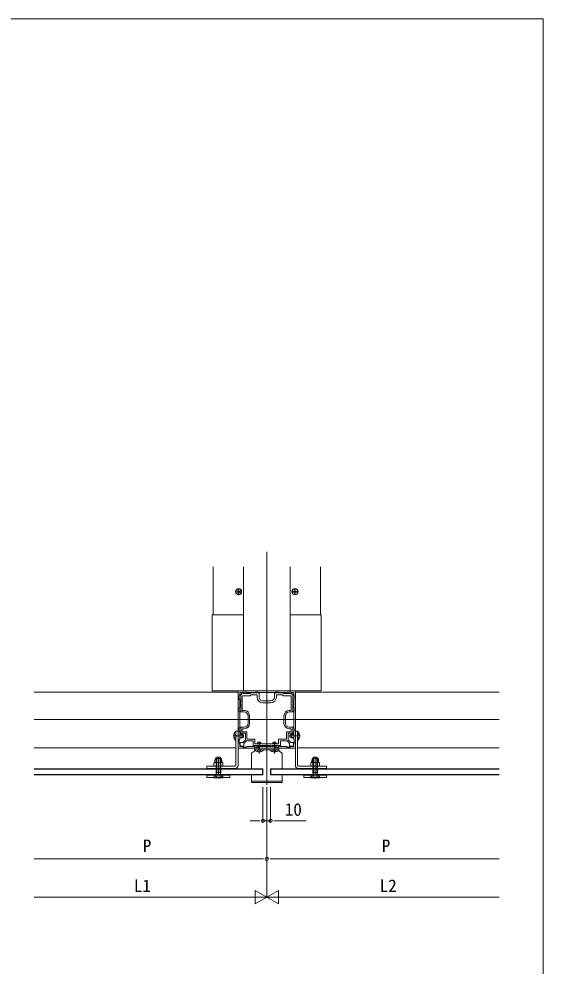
# Model space of a CAD drawing. Units: millimetres, scale not verified. Extents: x -990 to 990, y -1598 to 1604.
# Drawn here: x 302 to 990, y 281 to 1522 of the extents above; entities that cross this region are included whole.
import ezdxf
from ezdxf.enums import TextEntityAlignment as Align

# ---------------------------------------------------------------- set-up
doc = ezdxf.new("R2010")
doc.units = ezdxf.units.MM
doc.header["$LTSCALE"] = 8
doc.linetypes.add('CHAIN2', pattern=[12, 9, -1, 1, -1])
doc.linetypes.add('DASHED3', pattern=[4, 3, -1])
for name, color, linetype, lineweight in [('0-0_0', 7, 'Continuous', 9), ('0-3_YKK_11', 2, 'Continuous', 9), ('0-4_YKK_12', 4, 'Continuous', 9), ('0-5_YKK_13', 6, 'Continuous', 9), ('0-6_YKK_D', 7, 'Continuous', 9)]:
    doc.layers.add(name, color=color, linetype=linetype, lineweight=lineweight)
doc.styles.add('ＭＳ ゴシック', font='')
doc.styles.get('ＭＳ ゴシック').set_extended_font_data('MS Gothic')

msp = doc.modelspace()

# ---------------------------------------------------------------- linework, layer by layer
at = {"layer": '0-0_0'}
for p, q in [((-990, 1522.2), (990, 1522.2)), ((990, 1522.2), (990, -1597.8))]:
    msp.add_line(p, q, dxfattribs=at)
at = {"layer": '0-3_YKK_11'}
for p, q in [((627.5, 518.143), (627.5, 823.811)), ((557, 803.811), (557, 741.311)), ((597, 641.311), (597, 803.811)), ((658, 641.311), (658, 803.811)), ((698, 803.811), (698, 741.311)), ((322.5, 639.811), (590, 639.811)), ((590, 639.811), (590, 566.811)), ((597, 641.311), (658, 641.311)), ((665, 639.811), (932.5, 639.811)), ((665, 639.811), (665, 566.811)), ((932.5, 603.811), (322.5, 603.811)), ((322.5, 566.811), (587.1, 566.811)), ((667.9, 566.811), (932.5, 566.811))]:
    msp.add_line(p, q, dxfattribs=at)
for centre in [(590.5, 771.311), (664.5, 771.311)]:
    msp.add_circle(centre, 4, dxfattribs=at)
at = {"layer": '0-4_YKK_12'}
for p, q in [((594.65, 771.311), (586.35, 771.311)), ((588.45, 771.661), (588.45, 770.961)), ((589.65, 771.661), (588.45, 771.661)), ((589.65, 770.961), (588.45, 770.961)), ((590.85, 773.361), (590.15, 773.361)), ((590.15, 773.361), (590.15, 772.161)), ((590.15, 770.461), (590.15, 769.261)), ((590.5, 767.161), (590.5, 775.461)), ((590.85, 773.361), (590.85, 772.161)), ((590.85, 770.461), (590.85, 769.261)), ((592.55, 771.661), (591.35, 771.661)), ((592.55, 770.961), (591.35, 770.961)), ((592.55, 771.661), (592.55, 770.961)), ((660.35, 771.311), (668.65, 771.311)), ((662.45, 771.661), (662.45, 770.961)), ((662.45, 771.661), (663.65, 771.661)), ((662.45, 770.961), (663.65, 770.961)), ((664.15, 773.361), (664.85, 773.361)), ((664.15, 773.361), (664.15, 772.161)), ((664.15, 770.461), (664.15, 769.261)), ((664.5, 767.161), (664.5, 775.461)), ((664.85, 773.361), (664.85, 772.161)), ((664.85, 770.461), (664.85, 769.261)), ((665.35, 771.661), (666.55, 771.661)), ((665.35, 770.961), (666.55, 770.961)), ((666.55, 771.661), (666.55, 770.961)), ((590.85, 769.261), (590.15, 769.261)), ((664.15, 769.261), (664.85, 769.261)), ((556, 641.311), (597, 641.311)), ((699, 641.311), (658, 641.311)), ((586.852, 588.211), (587.1, 588.211)), ((586.852, 588.211), (586.852, 576.411)), ((587.1, 576.411), (587.1, 588.211)), ((590, 543.711), (590, 588.811)), ((592, 584.811), (595.4, 584.811)), ((592, 584.378), (596.32, 584.378)), ((595.4, 584.811), (597.1, 584.011)), ((595.4, 584.811), (595.4, 579.811)), ((597.1, 584.011), (597.1, 580.611)), ((659.6, 584.811), (657.9, 584.011)), ((657.9, 584.011), (657.9, 580.611)), ((663, 584.378), (658.68, 584.378)), ((663, 584.811), (659.6, 584.811)), ((659.6, 584.811), (659.6, 579.811)), ((665, 543.711), (665, 588.811)), ((667.9, 576.411), (667.9, 588.211)), ((668.148, 588.211), (667.9, 588.211)), ((668.148, 588.211), (668.148, 576.411)), ((586.852, 576.411), (587.1, 576.411)), ((592, 580.244), (596.32, 580.244)), ((592, 579.811), (595.4, 579.811)), ((597.1, 580.611), (595.4, 579.811)), ((615.8, 574.311), (615, 572.611)), ((615, 572.111), (615, 572.611)), ((620, 572.611), (615, 572.611)), ((615.433, 572.111), (615.433, 573.531)), ((619.2, 574.311), (615.8, 574.311)), ((620, 572.611), (619.2, 574.311)), ((619.567, 572.111), (619.567, 573.531)), ((620, 572.111), (620, 572.611)), ((635.8, 574.311), (635, 572.611)), ((635, 572.111), (635, 572.611)), ((640, 572.611), (635, 572.611)), ((635.433, 572.111), (635.433, 573.531)), ((639.2, 574.311), (635.8, 574.311)), ((640, 572.611), (639.2, 574.311)), ((639.567, 572.111), (639.567, 573.531)), ((640, 572.111), (640, 572.611)), ((657.9, 580.611), (659.6, 579.811)), ((663, 580.244), (658.68, 580.244)), ((663, 579.811), (659.6, 579.811)), ((668.148, 576.411), (667.9, 576.411)), ((607.5, 539.311), (607.5, 559.311)), ((611.5, 566.311), (643.5, 566.311)), ((611.5, 566.311), (611.5, 563.311)), ((611.5, 564.311), (643.5, 564.311)), ((611.6, 564.311), (623.4, 564.311)), ((611.6, 564.063), (611.6, 564.311)), ((623.4, 564.063), (611.6, 564.063)), ((615, 567.711), (615, 569.611)), ((615.433, 567.711), (615.433, 569.611)), ((619.567, 568.311), (619.567, 569.611)), ((620, 568.311), (620, 569.611)), ((623.4, 564.063), (623.4, 564.311)), ((631.6, 564.311), (643.4, 564.311)), ((631.6, 564.063), (631.6, 564.311)), ((643.4, 564.063), (631.6, 564.063)), ((635, 568.311), (635, 569.611)), ((635.433, 568.311), (635.433, 569.611)), ((639.567, 567.711), (639.567, 569.611)), ((640, 567.711), (640, 569.611)), ((643.4, 564.063), (643.4, 564.311)), ((643.5, 566.311), (643.5, 563.311)), ((647.5, 559.311), (647.5, 539.311)), ((559.5, 550.211), (559.5, 548.211)), ((561.113, 543.157), (561.113, 547.264)), ((566.887, 543.157), (566.887, 547.264)), ((568.5, 550.211), (568.5, 548.211)), ((686.5, 550.211), (686.5, 548.211)), ((688.113, 543.157), (688.113, 547.264)), ((693.887, 543.157), (693.887, 547.264)), ((695.5, 550.211), (695.5, 548.211)), ((622, 539.311), (322.5, 539.311)), ((622.5, 538.811), (322.5, 538.811)), ((549, 539.811), (549, 542.711)), ((549, 542.711), (586.1, 542.711)), ((549, 539.811), (586.1, 539.811)), ((558.226, 543.157), (559, 542.711)), ((569, 542.711), (559, 542.711)), ((569.774, 543.157), (569, 542.711)), ((622, 531.311), (622, 539.311)), ((622, 539.311), (622.5, 538.811)), ((622.5, 531.811), (622.5, 538.811)), ((633, 539.311), (632.5, 538.811)), ((632.5, 531.811), (632.5, 538.811)), ((632.5, 538.811), (932.5, 538.811)), ((633, 539.311), (932.5, 539.311)), ((633, 531.311), (633, 539.311)), ((706, 542.711), (668.9, 542.711)), ((706, 539.811), (668.9, 539.811)), ((685.226, 543.157), (686, 542.711)), ((686, 542.711), (696, 542.711)), ((696.774, 543.157), (696, 542.711)), ((706, 539.811), (706, 542.711)), ((322.5, 531.811), (622.5, 531.811)), ((322.5, 531.311), (622, 531.311)), ((558, 527.561), (558, 527.811)), ((558, 527.561), (570, 527.561)), ((570, 527.561), (570, 527.811)), ((647.5, 523.143), (607.5, 523.143)), ((622, 531.311), (622.5, 531.811)), ((932.5, 531.811), (632.5, 531.811)), ((633, 531.311), (632.5, 531.811)), ((932.5, 531.311), (633, 531.311)), ((647.5, 531.311), (647.5, 521.143)), ((685, 527.561), (685, 527.811)), ((697, 527.561), (685, 527.561)), ((697, 527.561), (697, 527.811))]:
    msp.add_line(p, q, dxfattribs=at)
at = {"layer": '0-4_YKK_12', "linetype": 'DASHED3'}
for p, q in [((584.517, 584.811), (587.235, 583.456)), ((670.483, 584.811), (667.765, 583.456)), ((584.517, 579.811), (587.235, 581.166)), ((587.844, 582.311), (587.235, 583.456)), ((587.844, 582.311), (587.235, 581.166)), ((667.156, 582.311), (667.765, 583.456)), ((667.156, 582.311), (667.765, 581.166)), ((670.483, 579.811), (667.765, 581.166)), ((615, 561.728), (616.355, 564.445)), ((617.5, 565.054), (616.355, 564.445)), ((617.5, 565.054), (618.645, 564.445)), ((620, 561.728), (618.645, 564.445)), ((635, 561.728), (636.355, 564.445)), ((637.5, 565.054), (636.355, 564.445)), ((637.5, 565.054), (638.645, 564.445)), ((640, 561.728), (638.645, 564.445)), ((561, 552.561), (567, 552.561)), ((561.75, 534.357), (561.75, 552.561)), ((566.25, 534.357), (566.25, 552.561)), ((567, 534.357), (567, 552.561)), ((694, 552.561), (688, 552.561)), ((688, 534.357), (688, 552.561)), ((688.75, 534.357), (688.75, 552.561)), ((693.25, 534.357), (693.25, 552.561)), ((561, 534.357), (561.274, 532.246)), ((561.262, 531.861), (561.75, 534.357)), ((566.738, 531.861), (566.25, 534.357)), ((567, 534.357), (566.726, 532.246)), ((688, 534.357), (688.274, 532.246)), ((688.262, 531.861), (688.75, 534.357)), ((693.738, 531.861), (693.25, 534.357)), ((694, 534.357), (693.726, 532.246)), ((557.5, 527.811), (560.5, 530.811)), ((558, 528.311), (560.933, 531.243)), ((558, 528.311), (570, 528.311)), ((558, 527.811), (558, 528.311)), ((560.65, 527.561), (562.095, 530.523)), ((566.967, 531.357), (561.033, 531.357)), ((564, 531.536), (562.095, 530.523)), ((564, 531.536), (565.905, 530.523)), ((567.35, 527.561), (565.905, 530.523)), ((570, 528.311), (567.067, 531.243)), ((570.5, 527.811), (567.5, 530.811)), ((570, 527.811), (570, 528.311)), ((684.5, 527.811), (687.5, 530.811)), ((685, 528.311), (687.933, 531.243)), ((697, 528.311), (685, 528.311)), ((685, 527.811), (685, 528.311)), ((687.65, 527.561), (689.095, 530.523)), ((688.033, 531.357), (693.967, 531.357)), ((691, 531.536), (689.095, 530.523)), ((691, 531.536), (692.905, 530.523)), ((694.35, 527.561), (692.905, 530.523)), ((697, 528.311), (694.067, 531.243)), ((697.5, 527.811), (694.5, 530.811)), ((697, 527.811), (697, 528.311))]:
    msp.add_line(p, q, dxfattribs=at)
at = {"layer": '0-4_YKK_12', "linetype": 'CHAIN2'}
for p, q in [((583.6, 582.311), (597.6, 582.311)), ((617.5, 560.811), (617.5, 574.81)), ((617.5, 559.178), (617.5, 571.92)), ((637.5, 560.811), (637.5, 574.81)), ((637.5, 559.178), (637.5, 571.92)), ((671.4, 582.311), (657.4, 582.311)), ((627.5, 521.311), (627.5, 566.311))]:
    msp.add_line(p, q, dxfattribs=at)
at = {"layer": '0-4_YKK_12'}
for points in [[(556, 641.311), (556, 741.311), (597, 741.311), (597, 641.311)], [(699, 641.311), (699, 741.311), (658, 741.311), (658, 641.311)], [(587.1, 543.711), (587.1, 588.811), (590, 588.811)], [(667.9, 543.711), (667.9, 588.811), (665, 588.811)], [(558.226, 543.157), (558.226, 547.264), (559, 547.711)], [(569.774, 543.157), (569.774, 547.264), (569, 547.711), (559, 547.711)], [(685.226, 543.157), (685.226, 547.264), (686, 547.711), (696, 547.711)], [(696.774, 543.157), (696.774, 547.264), (696, 547.711)], [(647.5, 521.143), (607.5, 521.143), (607.5, 531.311)]]:
    msp.add_lwpolyline(points, dxfattribs=at)
at = {"layer": '0-4_YKK_12', "linetype": 'DASHED3'}
for points in [[(567, 534.357), (561, 534.357), (561, 552.561)], [(564, 554.776), (564, 527.811), (564, 526.767)], [(688, 534.357), (694, 534.357), (694, 552.561)], [(691, 554.776), (691, 527.811), (691, 526.767)]]:
    msp.add_lwpolyline(points, dxfattribs=at)
at = {"layer": '0-4_YKK_12'}
for points in [[(576.5, 539.311), (576.5, 539.811), (551.5, 539.811), (551.5, 539.311)], [(678.5, 539.311), (678.5, 539.811), (703.5, 539.811), (703.5, 539.311)], [(549, 527.811), (579, 527.811), (579, 530.811), (549, 530.811)], [(551.5, 530.811), (576.5, 530.811), (576.5, 531.311), (551.5, 531.311)], [(706, 527.811), (676, 527.811), (676, 530.811), (706, 530.811)], [(703.5, 530.811), (678.5, 530.811), (678.5, 531.311), (703.5, 531.311)]]:
    msp.add_lwpolyline(points, close=True, dxfattribs=at)
for centre in [(590.5, 771.311), (664.5, 771.311)]:
    msp.add_circle(centre, 3.75, dxfattribs=at)
for centre, radius, start, end in [((589.65, 772.161), 0.5, 270, 0), ((589.65, 770.461), 0.5, 0, 90), ((591.35, 772.161), 0.5, 180, 270), ((591.35, 770.461), 0.5, 90, 180), ((663.65, 772.161), 0.5, 270, 0), ((663.65, 770.461), 0.5, 0, 90), ((665.35, 772.161), 0.5, 180, 270), ((665.35, 770.461), 0.5, 90, 180), ((591.8, 582.311), 7.7, 129.98312, 230.01688), ((663.2, 582.311), 7.7, 309.98312, 50.01688), ((609.5, 559.311), 2, 90, 180), ((609.5, 559.276), 2, 90, 180), ((609.5, 563.311), 2, 270, 0), ((609.5, 563.276), 2, 270, 0), ((617.5, 569.011), 7.7, 219.98312, 320.01688), ((637.5, 569.011), 7.7, 219.98312, 320.01688), ((645.5, 563.311), 2, 180, 270), ((645.5, 563.276), 2, 180, 270), ((645.5, 559.311), 2, 0, 90), ((645.5, 559.276), 2, 0, 90), ((559.67, 545.155), 2.556, 55.61575, 124.38425), ((559, 548.211), 0.5, 270, 0), ((564, 550.211), 4.5, 0, 180), ((564, 538.157), 9.553, 72.41205, 107.58795), ((568.33, 545.155), 2.556, 55.61575, 124.38425), ((569, 548.211), 0.5, 180, 270), ((686.67, 545.155), 2.556, 55.61575, 124.38425), ((686, 548.211), 0.5, 270, 0), ((691, 550.211), 4.5, 0, 180), ((691, 538.157), 9.553, 72.41205, 107.58795), ((695.33, 545.155), 2.556, 55.61575, 124.38425), ((696, 548.211), 0.5, 180, 270), ((559.67, 545.266), 2.556, 235.61575, 304.38425), ((564, 552.264), 9.553, 252.41205, 287.58795), ((568.33, 545.266), 2.556, 235.61575, 304.38425), ((586.1, 543.711), 3.9, 270, 0), ((586.1, 543.711), 1, 270, 0), ((668.9, 543.711), 3.9, 180, 270), ((668.9, 543.711), 1, 180, 270), ((686.67, 545.266), 2.556, 235.61575, 304.38425), ((691, 552.264), 9.553, 252.41205, 287.58795), ((695.33, 545.266), 2.556, 235.61575, 304.38425)]:
    msp.add_arc(centre, radius, start, end, dxfattribs=at)
at = {"layer": '0-4_YKK_12', "linetype": 'DASHED3'}
for centre, start, end in [((560.084, 532.092), 315, 7.39547), ((567.916, 532.092), 172.60453, 225), ((687.084, 532.092), 315, 7.39547), ((694.916, 532.092), 172.60453, 225)]:
    msp.add_arc(centre, 1.2, start, end, dxfattribs=at)
at = {"layer": '0-5_YKK_13'}
for p, q in [((622.5, 515.143), (622.5, 470.143)), ((627.5, 515.143), (627.5, 420.143)), ((627.5, 515.143), (627.5, 420.143)), ((627.5, 515.143), (627.5, 370.143)), ((627.5, 515.143), (627.5, 370.143)), ((632.5, 515.143), (632.5, 470.143)), ((614, 471.143), (605.5, 471.143)), ((618.25, 471.143), (614, 471.143)), ((622.5, 471.143), (632.5, 471.143)), ((636.75, 471.143), (641, 471.143)), ((641, 471.143), (679.1, 471.143)), ((322.5, 421.143), (619, 421.143)), ((623.25, 421.143), (619, 421.143)), ((631.75, 421.143), (636, 421.143)), ((636, 421.143), (932.5, 421.143)), ((627.5, 371.143), (612.345, 379.893)), ((612.345, 379.893), (612.345, 362.393)), ((627.5, 371.143), (642.655, 379.893)), ((642.655, 362.393), (642.655, 379.893)), ((322.5, 371.143), (610, 371.143)), ((627.5, 371.143), (597.189, 371.143)), ((627.5, 371.143), (612.345, 362.393)), ((627.5, 371.143), (642.655, 362.393)), ((627.5, 371.143), (657.811, 371.143)), ((645, 371.143), (932.5, 371.143))]:
    msp.add_line(p, q, dxfattribs=at)
for centre, start, end in [((622.5, 471.143), 0, 180), ((632.5, 471.143), 0, 180), ((622.5, 471.143), 180, 0), ((632.5, 471.143), 180, 0), ((627.5, 421.143), 0, 180), ((627.5, 421.143), 0, 180), ((627.5, 421.143), 180, 0), ((627.5, 421.143), 180, 0)]:
    msp.add_arc(centre, 2.125, start, end, dxfattribs=at)
at = {"layer": '0-6_YKK_D'}
for p, q in [((614.9, 635.311), (614.9, 633.311)), ((640.1, 633.311), (640.1, 635.311)), ((622.5, 628.311), (632.5, 628.311)), ((622.5, 625.711), (632.5, 625.711)), ((603, 598.811), (603, 608.811)), ((605, 598.811), (605, 608.811)), ((650, 608.811), (650, 598.811)), ((652, 608.811), (652, 598.811))]:
    msp.add_line(p, q, dxfattribs=at)
msp.add_lwpolyline([(665, 641.311), (590, 641.311), (590, 566.311), (665, 566.311)], close=True, dxfattribs=at)
for points in [[(638, 639.311), (617, 639.311), (616.4, 639.911), (612.1, 639.911), (611.5, 639.311), (601.5, 639.311), (600.9, 639.911), (596.6, 639.911), (596, 639.311), (592, 639.311), (592, 635.311), (591.4, 634.711), (591.4, 630.411), (592, 629.811), (592, 619.811), (591.4, 619.211), (591.4, 614.911), (592, 614.311), (592, 593.311), (591.4, 592.711), (591.4, 588.411), (592, 587.811), (592, 577.811), (591.4, 577.211), (591.4, 572.911), (592, 572.311), (592, 568.311), (596, 568.311), (596.6, 567.711), (600.9, 567.711), (601.5, 568.311), (611.5, 568.311), (612.1, 567.711), (616.4, 567.711), (617, 568.311), (638, 568.311), (638.6, 567.711), (642.9, 567.711), (643.5, 568.311), (653.5, 568.311)], [(598, 613.811), (592.5, 613.811), (592.5, 614.811), (593.3, 614.811), (593.3, 623.811), (592.5, 623.811), (592.5, 625.311), (593.3, 625.311), (593.3, 635.311), (592.5, 635.311), (592.5, 636.811), (594.5, 636.811), (594.5, 638.811), (596, 638.811), (596, 638.011), (605.164, 638.011), (605.964, 638.811), (609.542, 638.811), (609.725, 638.691), (610.275, 638.691), (610.458, 638.811), (617.5, 638.811), (617.5, 633.311)], [(598, 615.811), (595.3, 615.811), (595.3, 634.011)], [(596.3, 635.011), (605.7, 635.011), (607, 636.311), (613.9, 636.311)], [(653.5, 568.311), (654.1, 567.711), (658.4, 567.711), (659, 568.311), (663, 568.311), (663, 572.311), (663.6, 572.911), (663.6, 577.211), (663, 577.811), (663, 587.811), (663.6, 588.411), (663.6, 592.711), (663, 593.311), (663, 614.311), (663.6, 614.911), (663.6, 619.211), (663, 619.811), (663, 629.811), (663.6, 630.411), (663.6, 634.711), (663, 635.311), (663, 639.311), (659, 639.311), (658.4, 639.911), (654.1, 639.911), (653.5, 639.311), (643.5, 639.311), (642.9, 639.911), (638.6, 639.911), (638, 639.311), (617, 639.311)], [(637.5, 633.311), (637.5, 638.811), (644.542, 638.811), (644.725, 638.691), (645.275, 638.691), (645.458, 638.811), (649.036, 638.811), (649.836, 638.011), (659, 638.011), (659, 638.811), (660.5, 638.811), (660.5, 636.811), (662.5, 636.811), (662.5, 635.311), (661.7, 635.311), (661.7, 625.311), (662.5, 625.311), (662.5, 623.811), (661.7, 623.811), (661.7, 614.811), (662.5, 614.811), (662.5, 613.811), (657, 613.811)], [(641.1, 636.311), (648, 636.311), (649.3, 635.011), (658.7, 635.011)], [(659.7, 634.011), (659.7, 615.811), (657, 615.811)], [(592.5, 569.811), (592.5, 573.811), (596.086, 573.811), (599.5, 577.225), (599.5, 585.811), (592.5, 585.811), (592.5, 586.811), (593.3, 586.811), (593.3, 592.811), (592.5, 592.811), (592.5, 593.811), (598, 593.811)], [(643, 572.111), (612, 572.111), (612, 578.311), (601.5, 578.311), (601.5, 587.811), (595.3, 587.811), (595.3, 591.811), (598, 591.811)], [(657, 591.811), (659.7, 591.811), (659.7, 587.811), (653.5, 587.811), (653.5, 578.311), (643, 578.311), (643, 572.111), (612, 572.111)], [(657, 593.811), (662.5, 593.811), (662.5, 592.811), (661.7, 592.811), (661.7, 586.811), (662.5, 586.811), (662.5, 585.811), (655.5, 585.811), (655.5, 577.225), (658.914, 573.811), (662.5, 573.811), (662.5, 569.811)], [(633, 569.611), (622, 569.611), (622, 568.811), (620.5, 568.811), (620.5, 569.611), (611, 569.611), (611, 568.811), (609.5, 568.811), (609.5, 575.811), (600.914, 575.811), (597.5, 572.396), (597.5, 568.811), (593.5, 568.811)], [(661.5, 568.811), (657.5, 568.811), (657.5, 572.396), (654.086, 575.811), (645.5, 575.811), (645.5, 568.811), (644, 568.811), (644, 569.611), (634.5, 569.611), (634.5, 568.811), (633, 568.811), (633, 569.611)]]:
    msp.add_lwpolyline(points, dxfattribs=at)
for centre, radius, start, end in [((596.3, 634.011), 1, 90.00001, 179.99999), ((613.9, 635.311), 1, 0.00001, 89.99999), ((622.5, 633.311), 7.6, 180.00001, 269.99999), ((622.5, 633.311), 5, 180.00001, 269.99999), ((632.5, 633.311), 7.6, 270.00001, 359.99999), ((632.5, 633.311), 5, 270.00001, 359.99999), ((641.1, 635.311), 1, 90.00001, 179.99999), ((658.7, 634.011), 1, 0.00001, 89.99999), ((598, 608.811), 7, 0.00001, 89.99999), ((598, 608.811), 5, 0.00001, 89.99999), ((657, 608.811), 7, 90.00001, 179.99999), ((657, 608.811), 5, 90.00001, 179.99999), ((598, 598.811), 7, 270.00001, 359.99999), ((598, 598.811), 5, 270.00001, 359.99999), ((657, 598.811), 7, 180.00001, 269.99999), ((657, 598.811), 5, 180.00001, 269.99999), ((593.5, 569.811), 1, 180.00001, 269.99999), ((661.5, 569.811), 1, 270.00001, 359.99999)]:
    msp.add_arc(centre, radius, start, end, dxfattribs=at)

# ---------------------------------------------------------------- texts
at = {"layer": '0-5_YKK_13', "style": 'ＭＳ ゴシック'}
for s, p in [('10', (651.1, 472.743)), ('P', (464.75, 425.143)), ('P', (778.25, 425.143)), ('L1', (453.05, 372.743)), ('L2', (775.55, 372.743))]:
    msp.add_text(s, height=16.5, dxfattribs=at).set_placement(p, align=Align.BOTTOM_LEFT)

doc.saveas('drawing.dxf')
